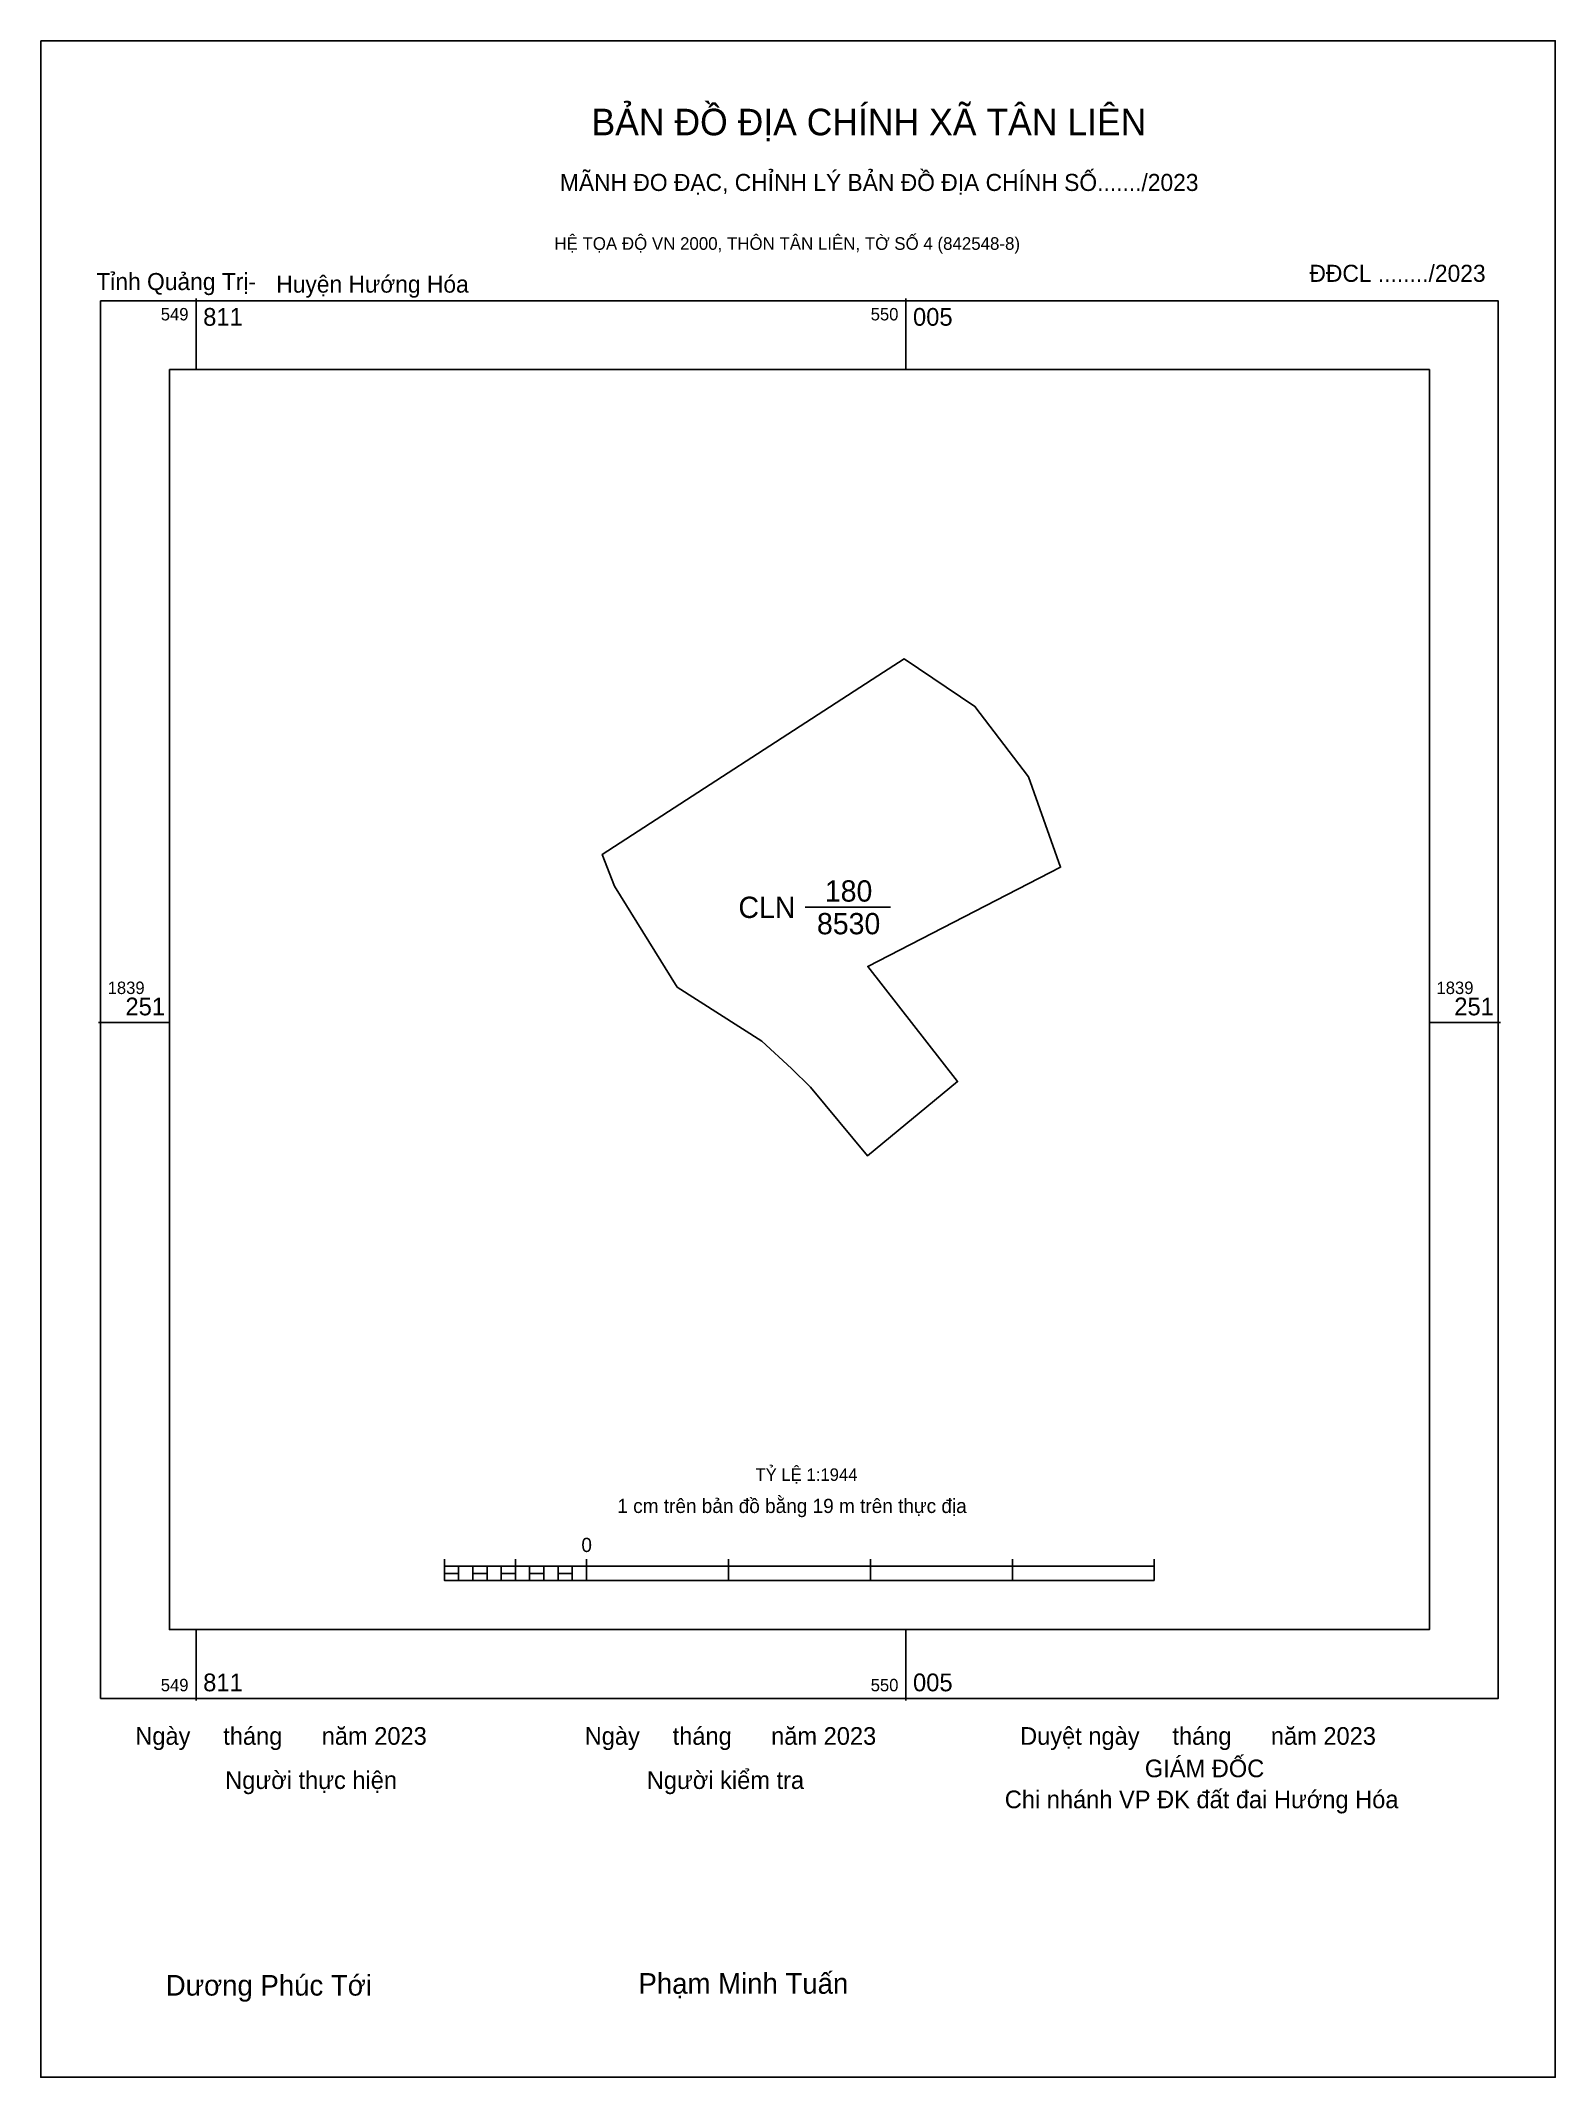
# Model space of a CAD drawing. Extents: x 549769 to 550184, y 1838962 to 1839520.
import ezdxf

# ---------------------------------------------------------------- set-up
doc = ezdxf.new("R2010")
doc.units = 0
for name, color, linetype in [('Level 10', 7, 'Continuous'), ('Level 13', 7, 'Continuous'), ('Level 15', 7, 'Continuous'), ('Level 27', 7, 'Continuous'), ('Level 6', 7, 'Continuous'), ('Level 62', 7, 'Continuous'), ('Level 63', 7, 'Continuous'), ('Level 9', 7, 'Continuous')]:
    doc.layers.add(name, color=color, linetype=linetype)

msp = doc.modelspace()

# ---------------------------------------------------------------- linework, layer by layer
at = {"layer": 'Level 10'}
msp.add_line((549977.98, 1839282.94), (550001.4, 1839282.94), dxfattribs=at)
msp.add_lwpolyline([(549925.73, 1839288.77), (549922.36, 1839297.41), (549997.9, 1839346.33), (550005.12, 1839351.01), (550024.5, 1839338), (550039.16, 1839318.71), (550047.96, 1839293.93), (549995.15, 1839266.74), (550019.76, 1839235.21), (549995.06, 1839214.87), (549979.5, 1839233.64), (549974.24, 1839238.79), (549966.12, 1839246.27), (549942.92, 1839261.09)], close=True, dxfattribs=at)
at = {"layer": 'Level 15'}
msp.add_lwpolyline([(549768.56, 1839520.38), (550183.5, 1839520.38), (550183.5, 1838962.37), (549768.56, 1838962.37)], close=True, dxfattribs=at)
at = {"layer": 'Level 27'}
for p, q in [((550005.12, 1839351.01), (550005.14, 1839351.02)), ((550047.96, 1839293.93), (550047.97, 1839293.91)), ((549925.73, 1839288.77), (549925.72, 1839288.79)), ((550019.76, 1839235.21), (550019.78, 1839235.22))]:
    msp.add_line(p, q, dxfattribs=at)
at = {"layer": 'Level 62'}
msp.add_lwpolyline([(549803.79, 1839430.26), (550149.03, 1839430.26), (550149.03, 1839085.02), (549803.79, 1839085.02)], close=True, dxfattribs=at)
at = {"layer": 'Level 63'}
for p, q in [((549811.11, 1839449.71), (549811.11, 1839430.26)), ((550005.6, 1839449.71), (550005.6, 1839430.26)), ((549784.34, 1839251.4), (549803.79, 1839251.4)), ((550149.03, 1839251.4), (550168.48, 1839251.4)), ((549879.17, 1839104.34), (549879.17, 1839098.51)), ((549879.17, 1839102.4), (550073.65, 1839102.4)), ((549883.06, 1839102.4), (549883.06, 1839098.51)), ((549886.95, 1839102.4), (549886.95, 1839098.51)), ((549890.84, 1839102.4), (549890.84, 1839098.51)), ((549894.73, 1839102.4), (549894.73, 1839098.51)), ((549898.62, 1839104.34), (549898.62, 1839098.51)), ((549898.62, 1839102.4), (549898.62, 1839098.51)), ((549902.51, 1839102.4), (549902.51, 1839098.51)), ((549906.39, 1839102.4), (549906.39, 1839098.51)), ((549910.28, 1839102.4), (549910.28, 1839098.51)), ((549914.17, 1839102.4), (549914.17, 1839098.51)), ((549918.06, 1839104.34), (549918.06, 1839098.51)), ((549918.06, 1839102.4), (549918.06, 1839098.51)), ((549956.96, 1839104.34), (549956.96, 1839098.51)), ((549995.86, 1839104.34), (549995.86, 1839098.51)), ((550034.76, 1839104.34), (550034.76, 1839098.51)), ((550073.65, 1839104.34), (550073.65, 1839098.51)), ((549879.17, 1839098.51), (550073.65, 1839098.51)), ((549811.11, 1839085.02), (549811.11, 1839065.57)), ((550005.6, 1839085.02), (550005.6, 1839065.57))]:
    msp.add_line(p, q, dxfattribs=at)
for points in [[(549784.95, 1839449.1), (550167.87, 1839449.1), (550167.87, 1839066.18), (549784.95, 1839066.18)], [(549879.17, 1839100.45), (549883.06, 1839100.45), (549883.06, 1839098.51), (549879.17, 1839098.51)], [(549879.17, 1839100.45), (549883.06, 1839100.45), (549883.06, 1839098.51), (549879.17, 1839098.51)], [(549886.95, 1839100.45), (549890.84, 1839100.45), (549890.84, 1839098.51), (549886.95, 1839098.51)], [(549894.73, 1839100.45), (549898.62, 1839100.45), (549898.62, 1839098.51), (549894.73, 1839098.51)], [(549902.51, 1839100.45), (549906.39, 1839100.45), (549906.39, 1839098.51), (549902.51, 1839098.51)], [(549910.28, 1839100.45), (549914.17, 1839100.45), (549914.17, 1839098.51), (549910.28, 1839098.51)]]:
    msp.add_lwpolyline(points, close=True, dxfattribs=at)

# ---------------------------------------------------------------- texts
at = {"layer": 'Level 13'}
for s, p in [('CLN', (549959.71, 1839280.02)), ('180', (549983.38, 1839284.5)), ('8530', (549981.22, 1839275.55))]:
    msp.add_text(s, height=5.835, dxfattribs=at).set_placement(p)
at = {"layer": 'Level 6'}
msp.add_text('TỶ LỆ 1:1944', height=3.4189, dxfattribs=at).set_placement((549964.38, 1839125.79))
at = {"layer": 'Level 63'}
for s, height, p in [('BẢN ĐỒ ĐỊA CHÍNH XÃ TÂN LIÊN', 7.2809, (549919.45, 1839494.47)), ('MÃNH ĐO ĐẠC, CHỈNH LÝ BẢN ĐỒ ĐỊA CHÍNH SỐ......./2023', 4.6719, (549910.8, 1839479.22)), ('HỆ TỌA ĐỘ VN 2000, THÔN TÂN LIÊN, TỜ SỐ 4 (842548-8)', 3.4584, (549909.28, 1839463.09)), ('549', 3.403, (549801.45, 1839443.75)), ('811', 4.862, (549813.06, 1839442.29)), ('550', 3.403, (549995.95, 1839443.75)), ('005', 4.862, (550007.54, 1839442.29)), ('1839', 3.403, (549786.9, 1839259.18)), ('251', 4.862, (549791.77, 1839253.34)), ('1839', 3.403, (550150.97, 1839259.18)), ('251', 4.862, (550155.84, 1839253.34)), ('1 cm trên bản đồ bằng 19 m trên thực địa', 3.8897, (549926.54, 1839116.98)), ('0', 3.89, (549916.68, 1839106.29)), ('549', 3.403, (549801.45, 1839068.13)), ('811', 4.862, (549813.06, 1839068.13)), ('550', 3.403, (549995.95, 1839068.13)), ('005', 4.862, (550007.54, 1839068.13)), ('Ngày     tháng      năm 2023', 4.8394, (549794.46, 1839053.47)), ('Ngày     tháng      năm 2023', 4.8394, (549917.59, 1839053.47)), ('Duyệt ngày     tháng      năm 2023', 4.8394, (550036.88, 1839053.47)), ('Người thực hiện', 4.8394, (549819.09, 1839041.37)), ('Người kiểm tra', 4.8394, (549934.6, 1839041.37)), ('GIÁM ĐỐC', 4.839, (550071.06, 1839044.58)), ('Chi nhánh VP ĐK đất đai Hướng Hóa', 4.8394, (550032.68, 1839036.09)), ('Dương Phúc Tới', 5.6447, (549802.81, 1838984.75)), ('Phạm Minh Tuấn', 5.6447, (549932.33, 1838985.26))]:
    msp.add_text(s, height=height, dxfattribs=at).set_placement(p)
at = {"layer": 'Level 9'}
for s, p in [('ĐĐCL ......../2023', (550116.16, 1839454.32)), ('Tỉnh Quảng Trị-', (549783.79, 1839452.06)), ('Huyện Hướng Hóa', (549833.09, 1839451.36))]:
    msp.add_text(s, height=4.6719, dxfattribs=at).set_placement(p)

doc.saveas('drawing.dxf')
